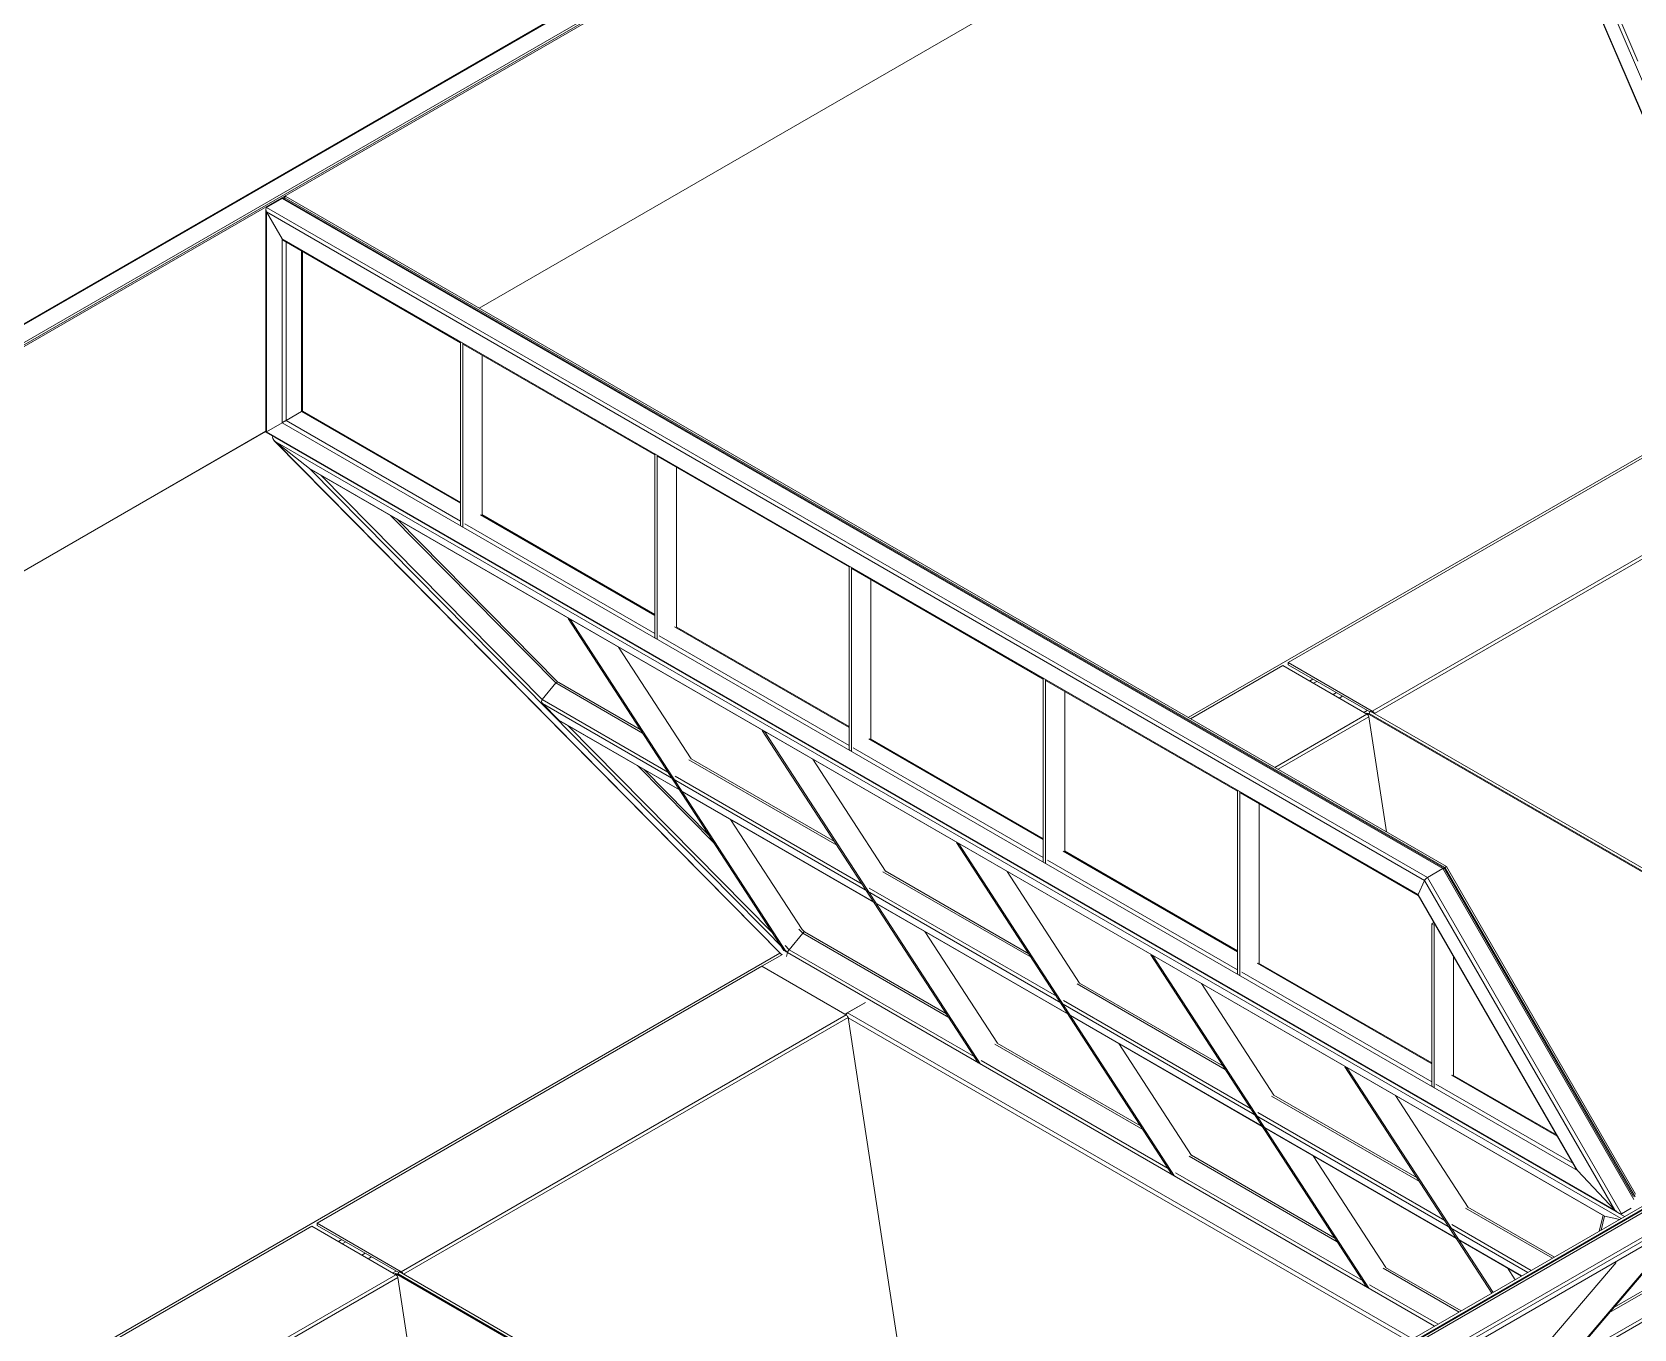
# Model space of a CAD drawing. Header units: millimetres. Extents: x 26816 to 90584, y 11074 to 56542.
# Drawn here: x 68905 to 71822, y 25903 to 28264 of the extents above; entities that cross this region are included whole.
import ezdxf

# ---------------------------------------------------------------- set-up
doc = ezdxf.new("R2010")
doc.units = ezdxf.units.MM
doc.layers.add('MAU_XANH', color=5, linetype='Continuous')

msp = doc.modelspace()

# ---------------------------------------------------------------- linework, layer by layer
at = {"layer": 'MAU_XANH', "linetype": 'Continuous', "lineweight": 0}
for p, q in [((75894.3, 31776.4), (67131.9, 26718)), ((75897.8, 31776.7), (67133.4, 26717.2)), ((75926.1, 31760.4), (67161.7, 26700.8)), ((67165.2, 26698.8), (75929.6, 31758.4)), ((67168.1, 26697.2), (75932.5, 31756.7)), ((78402.3, 29916.7), (69648.3, 24863.1)), ((78405.2, 29912.7), (69651.2, 24859.2)), ((78408.2, 29908.8), (69654.2, 24855.2)), ((78397.3, 29907.1), (69656.1, 24860.9)), ((78431.8, 29877.2), (69677.8, 24823.6)), ((78424.8, 29866.3), (69686.8, 24822)), ((78345.2, 29811.1), (69735.3, 24840.7)), ((77727, 29316.1), (69891.4, 24792.8)), ((69719.4, 27761.7), (71533.7, 28809.1)), ((69719.5, 27761.6), (71533.7, 28809)), ((71541.8, 28800.6), (72051.7, 27612.8)), ((72052.9, 27612.3), (71544.9, 28795.6)), ((72068.2, 27636.2), (71597.5, 28732.7)), ((71828.9, 28211.2), (71608.5, 28724.6)), ((69331, 27941.8), (69331, 27535.9)), ((69360.8, 27961.4), (69332.5, 27945)), ((71445.5, 26725.2), (69332.5, 27945)), ((71440.5, 26720), (69332.5, 27936.9)), ((69332.5, 27936.9), (69360.8, 27887.9)), ((69332.5, 27936.9), (69332.5, 27536.8)), ((71473.8, 26741.6), (69360.8, 27961.4)), ((69367.2, 27965), (69364.3, 27963.4)), ((71477.3, 26743.6), (69364.3, 27963.4)), ((69364.3, 27963.4), (69364.3, 27961)), ((71475.8, 26742.1), (69364.3, 27961)), ((71480.1, 26745.3), (69367.2, 27965)), ((71428.8, 26694.1), (69360.8, 27887.9)), ((69360.8, 27887.9), (69360.8, 27553.1)), ((69364.3, 27884.1), (69685.5, 27698.7)), ((69367.9, 27882.1), (69367.9, 27557.2)), ((69396.2, 27865.8), (69396.2, 27573.5)), ((69397.6, 27574.4), (69397.6, 27864.9)), ((69685.5, 27700.4), (69689.8, 27698)), ((69685.5, 27365.6), (69685.5, 27700.4)), ((69689.8, 27363.2), (69689.8, 27698)), ((69690.8, 27695.7), (70039.1, 27494.6)), ((69725.1, 27675.9), (69725.1, 27385.3)), ((71010.1, 27016.6), (72049.9, 27616.9)), ((69396.2, 27573.5), (69367.9, 27557.2)), ((69396.2, 27573.5), (69685.5, 27406.4)), ((69685.5, 27408.1), (69397.6, 27574.4)), ((72001.9, 27584), (71192, 27116.5)), ((67520.3, 26492.2), (69331, 27537.6)), ((67520.4, 26492.1), (69331, 27537.4)), ((69331, 27535.9), (71794, 26114.1)), ((69360.8, 27553.1), (69332.5, 27536.8)), ((69332.5, 27536.8), (71787, 26119.8)), ((69343.6, 27528.7), (69343.5, 27528.6)), ((69343.5, 27528.6), (71804.5, 26107.9)), ((69360.8, 27553.1), (71718.7, 26191.9)), ((69367.9, 27557.2), (69685.5, 27373.8)), ((69346.3, 27520.4), (70270.2, 26584.3)), ((69348.2, 27518.7), (69410.8, 27469.5)), ((70270.4, 26584.4), (69348.2, 27518.7)), ((69348.2, 27518.7), (71798.3, 26104.3)), ((70039.1, 27496.3), (70043.3, 27493.9)), ((70039.1, 27161.5), (70039.1, 27496.3)), ((70043.3, 27159.1), (70043.3, 27493.9)), ((70044.4, 27491.6), (70392.7, 27290.5)), ((70078.7, 27471.8), (70078.7, 27181.2)), ((72155, 27495.6), (71345.1, 27028.1)), ((72158.7, 27490.9), (71349.4, 27023.7)), ((70280.4, 26588.5), (69410.8, 27469.5)), ((69410.8, 27469.5), (71768.2, 26108.6)), ((69413.1, 27468), (71767.1, 26109)), ((69834.1, 27049.3), (69431.2, 27457.5)), ((69858.9, 27079.3), (69557.7, 27384.5)), ((69721.6, 27385.6), (70039.1, 27202.3)), ((70039.1, 27204), (69724.1, 27385.9)), ((69862.7, 27080.8), (69569.9, 27377.4)), ((69689.8, 27363.2), (69685.5, 27365.6)), ((69693.3, 27369.3), (70039.1, 27169.7)), ((70392.7, 27292.2), (70396.9, 27289.8)), ((70392.7, 26957.4), (70392.7, 27292.2)), ((70396.9, 26955), (70396.9, 27289.8)), ((70397.9, 27287.5), (70746.2, 27086.4)), ((70432.3, 27267.6), (70432.3, 26977.1)), ((69881.3, 27196.9), (69881.7, 27197.4)), ((69885.5, 27194.5), (69881.3, 27196.9)), ((70274.1, 26592.1), (69881.3, 27196.9)), ((69885.5, 27194.5), (69885.9, 27195)), ((70278.3, 26589.7), (69885.5, 27194.5)), ((70075.2, 27181.5), (70392.7, 26998.2)), ((70392.7, 26999.9), (70077.7, 27181.8)), ((70043.3, 27159.1), (70039.1, 27161.5)), ((70046.9, 27165.2), (70392.7, 26965.6)), ((69973.3, 27144.5), (70105.4, 26941.1)), ((71014.5, 27014), (71182.3, 27110.9)), ((71182.3, 27110.9), (71335.4, 27022.5)), ((71192, 27116.5), (71345.1, 27028.1)), ((71192, 27112.4), (71192, 27116.5)), ((71192, 27112.4), (71340.7, 27026.6)), ((69834.1, 27049.3), (69858.9, 27079.3)), ((70016.9, 26988.1), (69858.9, 27079.3)), ((70012.6, 26994.7), (69864.6, 27080.2)), ((70746.2, 27088.1), (70750.4, 27085.6)), ((70746.2, 26753.3), (70746.2, 27088.1)), ((70750.4, 26750.9), (70750.4, 27085.6)), ((70751.5, 27083.4), (71099.8, 26882.3)), ((70785.8, 27063.5), (70785.8, 26773)), ((71230.9, 27082.8), (71237.1, 27086.4)), ((71237.9, 27078.7), (71244.1, 27082.3)), ((70063, 26917.2), (69834.1, 27049.3)), ((69864.6, 27011.5), (69834.7, 27041.8)), ((71628.5, 26006.3), (69834.7, 27041.8)), ((71273.7, 27058.1), (71279.8, 27061.7)), ((71285, 27051.6), (71291.2, 27055.2)), ((71617.2, 25999.8), (69864.6, 27011.5)), ((69865.8, 27010.6), (70084.2, 26884.5)), ((71167.6, 26925.6), (71335.4, 27022.5)), ((71173.6, 26922.2), (71339.1, 27017.8)), ((71329.9, 27025.7), (71336.1, 27029.2)), ((71335.1, 27024.6), (71335.4, 27022.5)), ((72363.8, 26430.7), (71335.1, 27024.6)), ((71335.1, 27024.6), (71339.4, 27024)), ((71339.1, 27017.8), (71371.1, 26808.2)), ((71341.5, 27028.3), (71339.4, 27024)), ((72365.5, 26431.7), (71339.4, 27024)), ((72370.2, 26434.4), (71341.5, 27028.3)), ((71345.1, 27026.2), (71345.1, 27028.1)), ((70252.4, 26625.6), (69881, 27001.8)), ((70234.8, 26992.8), (70235.3, 26993.3)), ((70239.1, 26990.4), (70234.8, 26992.8)), ((70627.6, 26388), (70234.8, 26992.8)), ((70239.1, 26990.4), (70239.5, 26990.9)), ((70631.9, 26385.6), (70239.1, 26990.4)), ((70428.7, 26977.4), (70746.2, 26794.1)), ((70746.2, 26795.8), (70431.2, 26977.7)), ((70396.9, 26955), (70392.7, 26957.4)), ((70400.4, 26961.1), (70746.2, 26761.5)), ((70147.7, 26786.8), (70007.5, 26928.8)), ((70137.5, 26802.4), (70019.7, 26921.7)), ((70370.5, 26784), (70100.9, 26939.6)), ((70366.2, 26790.6), (70105.1, 26941.4)), ((70326.9, 26940.4), (70459, 26737)), ((70416.5, 26713.1), (70076.1, 26909.7)), ((70088.8, 26881.9), (70437.7, 26680.4)), ((71099.8, 26884), (71104, 26881.5)), ((71099.8, 26549.2), (71099.8, 26884)), ((71104, 26546.8), (71104, 26881.5)), ((71105, 26879.3), (71428.6, 26692.5)), ((71139.4, 26859.4), (71139.4, 26568.9)), ((70177, 26830.9), (70307.2, 26630.5)), ((70588.4, 26788.7), (70588.8, 26789.2)), ((70592.6, 26786.3), (70588.4, 26788.7)), ((70981.2, 26183.9), (70588.4, 26788.7)), ((70592.6, 26786.3), (70593.1, 26786.8)), ((70985.4, 26181.5), (70592.6, 26786.3)), ((70782.3, 26773.3), (71099.8, 26590)), ((71099.8, 26591.7), (70784.8, 26773.6)), ((70750.4, 26750.9), (70746.2, 26753.3)), ((70754, 26757), (71099.8, 26557.4)), ((71473.8, 26741.6), (71445.5, 26725.2)), ((71821.5, 26139.3), (71473.8, 26741.6)), ((71820.9, 26144.5), (71476, 26741.9)), ((71480.1, 26745.3), (71477.3, 26743.6)), ((71823.6, 26143.7), (71477.3, 26743.6)), ((71824.4, 26149), (71480.1, 26745.3)), ((70724, 26579.9), (70454.4, 26735.5)), ((70719.7, 26586.5), (70458.6, 26737.3)), ((70680.5, 26736.3), (70812.5, 26532.9)), ((71440.5, 26720), (71428.8, 26694.1)), ((71787, 26119.8), (71440.5, 26720)), ((71799, 26112.9), (71445.5, 26725.2)), ((70770.1, 26509), (70429.6, 26705.6)), ((71428.6, 26692.6), (71714.4, 26197.5)), ((71718.7, 26191.9), (71428.8, 26694.1)), ((70442.3, 26677.8), (70791.3, 26476.3)), ((70308.7, 26623.6), (70301.1, 26631.3)), ((70311.4, 26626.2), (70306.7, 26631)), ((70569.8, 26477), (70311.4, 26626.2)), ((70530.6, 26626.8), (70662.7, 26423.4)), ((71457.1, 26643.1), (71453.3, 26640.9)), ((71457.6, 26638.4), (71453.3, 26640.9)), ((71453.3, 26345.1), (71453.3, 26640.9)), ((71459.3, 26639.4), (71457.6, 26638.4)), ((71457.6, 26342.7), (71457.6, 26638.4)), ((70283.8, 26593.7), (70276.3, 26601.3)), ((70283.8, 26593.7), (70308.7, 26623.6)), ((70574.1, 26470.4), (70308.7, 26623.6)), ((68811, 25747.1), (70267, 26587.6)), ((70234.1, 26563.5), (70271.7, 26585.2)), ((70274.1, 26592.1), (70278.3, 26589.7)), ((70278.6, 26581.2), (70280.4, 26588.5)), ((71458.7, 25908.3), (70280.4, 26588.5)), ((70620.2, 26399.5), (70283.8, 26593.7)), ((70942, 26584.6), (70942.4, 26585.1)), ((70946.2, 26582.2), (70942, 26584.6)), ((71334.7, 25979.8), (70942, 26584.6)), ((70946.2, 26582.2), (70946.6, 26582.7)), ((71339, 25977.4), (70946.2, 26582.2)), ((71135.8, 26569.2), (71453.3, 26385.9)), ((71453.3, 26387.6), (71138.3, 26569.5)), ((71492.9, 26581.1), (71492.9, 26364.8)), ((70234.1, 26563.5), (69424.3, 26096)), ((70387.2, 26475.1), (70234.1, 26563.5)), ((70385.2, 26476.2), (70234.1, 26563.5)), ((71104, 26546.8), (71099.8, 26549.2)), ((71107.5, 26552.9), (71453.3, 26353.3)), ((71077.6, 26375.8), (70808, 26531.4)), ((71073.3, 26382.4), (70812.2, 26533.1)), ((71034, 26532.2), (71166.1, 26328.8)), ((70422.8, 26497.9), (70385.2, 26476.2)), ((70422.8, 26497.9), (70390.1, 26479)), ((71418.7, 25885.2), (70390.1, 26479)), ((71123.6, 26304.9), (70783.2, 26501.5)), ((70387.2, 26475.1), (69577.4, 26007.6)), ((70390.9, 26470.4), (69581.6, 26003.2)), ((70507.5, 25707), (70390.9, 26470.4)), ((71411.4, 25880.9), (70391, 26470)), ((70795.9, 26473.7), (71144.8, 26272.2)), ((70927.7, 26266.3), (70658.1, 26421.9)), ((70923.4, 26272.9), (70662.3, 26423.6)), ((70884.1, 26422.7), (71016.2, 26219.3)), ((70973.7, 26195.4), (70633.3, 26392)), ((70627.6, 26388), (70631.9, 26385.6)), ((71295.5, 26380.5), (71295.9, 26381)), ((71299.7, 26378.1), (71295.5, 26380.5)), ((71563.1, 25968.5), (71295.5, 26380.5)), ((71299.7, 26378.1), (71300.2, 26378.6)), ((71565, 25969.6), (71299.7, 26378.1)), ((71489.4, 26365.1), (71681.7, 26254.1)), ((71680.3, 26256.6), (71491.9, 26365.4)), ((71457.6, 26342.7), (71453.3, 26345.1)), ((71461.1, 26348.8), (71710, 26205.1)), ((71431.1, 26171.7), (71161.5, 26327.3)), ((71426.8, 26178.3), (71165.7, 26329)), ((71387.6, 26328.1), (71519.6, 26124.7)), ((71477.2, 26100.8), (71136.7, 26297.3)), ((71149.4, 26269.6), (71498.4, 26068.1)), ((71281.2, 26062.2), (71011.7, 26217.8)), ((71276.9, 26068.8), (71015.8, 26219.5)), ((71237.7, 26218.6), (71369.8, 26015.2)), ((71327.3, 25991.3), (70986.8, 26187.8)), ((71787, 26119.8), (71718.7, 26191.9)), ((70981.2, 26183.9), (70985.4, 26181.5)), ((71439.2, 25538.9), (71916.8, 26100)), ((71443.4, 25541.4), (71921, 26102.5)), ((71673.1, 26032), (71515.1, 26123.2)), ((71676.7, 26034.1), (71519.3, 26124.9)), ((71567.3, 25898.1), (71916.3, 26099.6)), ((71765.6, 26109.9), (71758.5, 26081.3)), ((71768.2, 26108.6), (71762, 26083.3)), ((71768.2, 26108.6), (71795.8, 26102.8)), ((71816.6, 26123), (71799, 26112.9)), ((68815.4, 25744.5), (69414.5, 26090.4)), ((69414.5, 26090.4), (69567.6, 26002)), ((69424.3, 26096), (69577.4, 26007.6)), ((69424.3, 26091.9), (69424.3, 26096)), ((69424.3, 26091.9), (69572.9, 26006.1)), ((71634.7, 26009.9), (71490.3, 26093.2)), ((72014.7, 26070.6), (71777.1, 25933.4)), ((72010.2, 26072.6), (71784.8, 25942.5)), ((69463.1, 26062.3), (69469.3, 26065.9)), ((69470.2, 26058.2), (69476.4, 26061.8)), ((69505.9, 26037.6), (69512.1, 26041.2)), ((71503, 26065.5), (71617, 25999.6)), ((69517.2, 26031.1), (69523.4, 26034.7)), ((71503.3, 25934), (71365.2, 26013.7)), ((71506.9, 25936.1), (71369.4, 26015.4)), ((71591.2, 26014.5), (71605.3, 25992.9)), ((71789.1, 26024.2), (71656.4, 25868.4)), ((72038.3, 26039), (71701.4, 25844.5)), ((71792.5, 26028.2), (71792.4, 26027.7)), ((68968.5, 25656.1), (69567.6, 26002)), ((68974.5, 25652.7), (69571.3, 25997.3)), ((69562.1, 26005.2), (69568.3, 26008.7)), ((69567.3, 26004.1), (69567.7, 26002)), ((70596, 25410.2), (69567.3, 26004.1)), ((69567.3, 26004.1), (69571.7, 26003.5)), ((69571.3, 25997.3), (69687.9, 25233.9)), ((69573.7, 26007.8), (69571.7, 26003.5)), ((70597.7, 25411.2), (69571.7, 26003.5)), ((70602.4, 25413.9), (69573.7, 26007.8)), ((69577.4, 26005.7), (69577.4, 26007.6)), ((71464.9, 25911.8), (71340.4, 25983.7)), ((71334.7, 25979.8), (71339, 25977.4))]:
    msp.add_line(p, q, dxfattribs=at)
at = {"layer": 'MAU_XANH', "linetype": 'Continuous', "lineweight": 0, "flags": 128}
for points in [[(69397.6, 27574.4), (69397.6, 27574.4), (69397.5, 27574.3), (69397.2, 27574.1), (69396.8, 27573.9), (69396.2, 27573.5)], [(69396.2, 27573.5), (69396.7, 27573.8), (69397.1, 27574.1), (69397.4, 27574.3), (69397.6, 27574.3), (69397.6, 27574.4)], [(69332.5, 27536.8), (69332, 27536.4), (69331.5, 27536.2), (69331.2, 27536), (69331.1, 27535.9), (69331, 27535.9)], [(69331, 27535.9), (69331.1, 27536), (69331.4, 27536.1), (69331.9, 27536.4), (69332.5, 27536.8)], [(69360.8, 27553.1), (69361.6, 27553.5), (69362.4, 27554), (69363.4, 27554.6), (69364.3, 27555.1), (69365.3, 27555.7), (69366.2, 27556.2), (69367.1, 27556.7), (69367.9, 27557.2)]]:
    msp.add_lwpolyline(points, dxfattribs=at)
at = {"layer": 'MAU_XANH', "linetype": 'Continuous', "lineweight": 0}
for centre, major_axis, ratio, start_param, end_param in [((69336, 27938.9), (-3.54, 6.12), 0.577335, 6.283145, 7.853941), ((69336, 27938.9), (-3.54, 6.12), 0.577335, 6.283145, 7.853941), ((69364.3, 27955.2), (-3.54, 6.12), 0.577335, 5.497828, 6.283145), ((69364.3, 27955.2), (-3.54, 6.12), 0.577335, 5.497828, 6.283145), ((69364.3, 27889.9), (-3.54, 6.12), 0.577335, 1.570756, 2.356235), ((69364.3, 27889.9), (-3.54, 6.12), 0.577335, 1.570756, 2.356235), ((69351.3, 27522.4), (7.87, -6.08), 0.488782, 3.124931, 4.695727), ((69351.3, 27522.4), (7.87, -6.08), 0.488782, 3.124931, 4.695727), ((69364.3, 27555.1), (5, 2.89), 0.00007, 0.785358, 2.356154), ((69413.9, 27473.3), (7.87, -6.08), 0.488782, 4.695727, 4.98186), ((69413.9, 27473.3), (7.87, -6.08), 0.488782, 4.695727, 4.98186), ((69862.6, 27075.5), (-2.15, 4.99), 0.874016, 5.417791, 6.702455), ((69837.8, 27045.6), (-2.15, 4.99), 0.874016, 0.41927, 1.990066), ((69867.7, 27015.3), (-2.15, 4.99), 0.874016, 1.990066, 2.276199), ((71334.7, 27016.4), (-2.67, 6.51), 0.648038, 4.659772, 5.584796), ((71345.8, 27022.8), (-4.12, 5.69), 0.496025, 4.521824, 5.446848), ((71472.3, 26738.3), (3.65, 3.65), 0.317888, 6.198205, 7.153483), ((71472.3, 26738.3), (3.65, 3.65), 0.317888, 6.198205, 7.153483), ((71444, 26722), (3.65, 3.65), 0.317888, 0.870298, 2.441094), ((71444, 26722), (3.65, 3.65), 0.317888, 0.870298, 2.441094), ((71432.3, 26696.1), (3.65, 3.65), 0.317888, 2.441094, 3.056612), ((71432.3, 26696.1), (3.65, 3.65), 0.317888, 2.441094, 3.056612), ((70308.3, 26622.2), (3.08, 3.99), 0.123435, 0.016662, 1.301325), ((70308.3, 26622.2), (3.08, 3.99), 0.123435, 6.266524, 7.584511), ((70283.5, 26592.2), (3.08, 3.99), 0.123435, 1.301325, 2.872122), ((70283.5, 26592.2), (3.08, 3.99), 0.123435, 1.301325, 2.872122), ((70393.8, 26471.1), (-3.26, 8.1), 0.650973, 0.092137, 0.860102), ((70386.5, 26469), (-2.67, 6.51), 0.648038, 4.659772, 5.584796), ((71722.2, 26194), (8.8, -8.8), 0.317829, 4.01189, 4.627408), ((71722.2, 26194), (8.8, -8.8), 0.317829, 4.01189, 4.627408), ((71771.3, 26112.4), (5.25, 2.23), 0.600352, 3.565733, 3.851866), ((71771.3, 26112.4), (5.25, 2.23), 0.600352, 3.565733, 3.851866), ((71790.5, 26121.9), (8.8, -8.8), 0.317829, 4.627408, 6.198205), ((71790.5, 26121.9), (8.8, -8.8), 0.317829, 4.627408, 6.198205), ((69567, 25995.9), (-2.67, 6.51), 0.648038, 4.659772, 5.584796), ((69578, 26002.3), (-4.12, 5.69), 0.496025, 4.521824, 5.446848)]:
    msp.add_ellipse(centre, major_axis=major_axis, ratio=ratio, start_param=start_param, end_param=end_param, dxfattribs=at)

doc.saveas('drawing.dxf')
